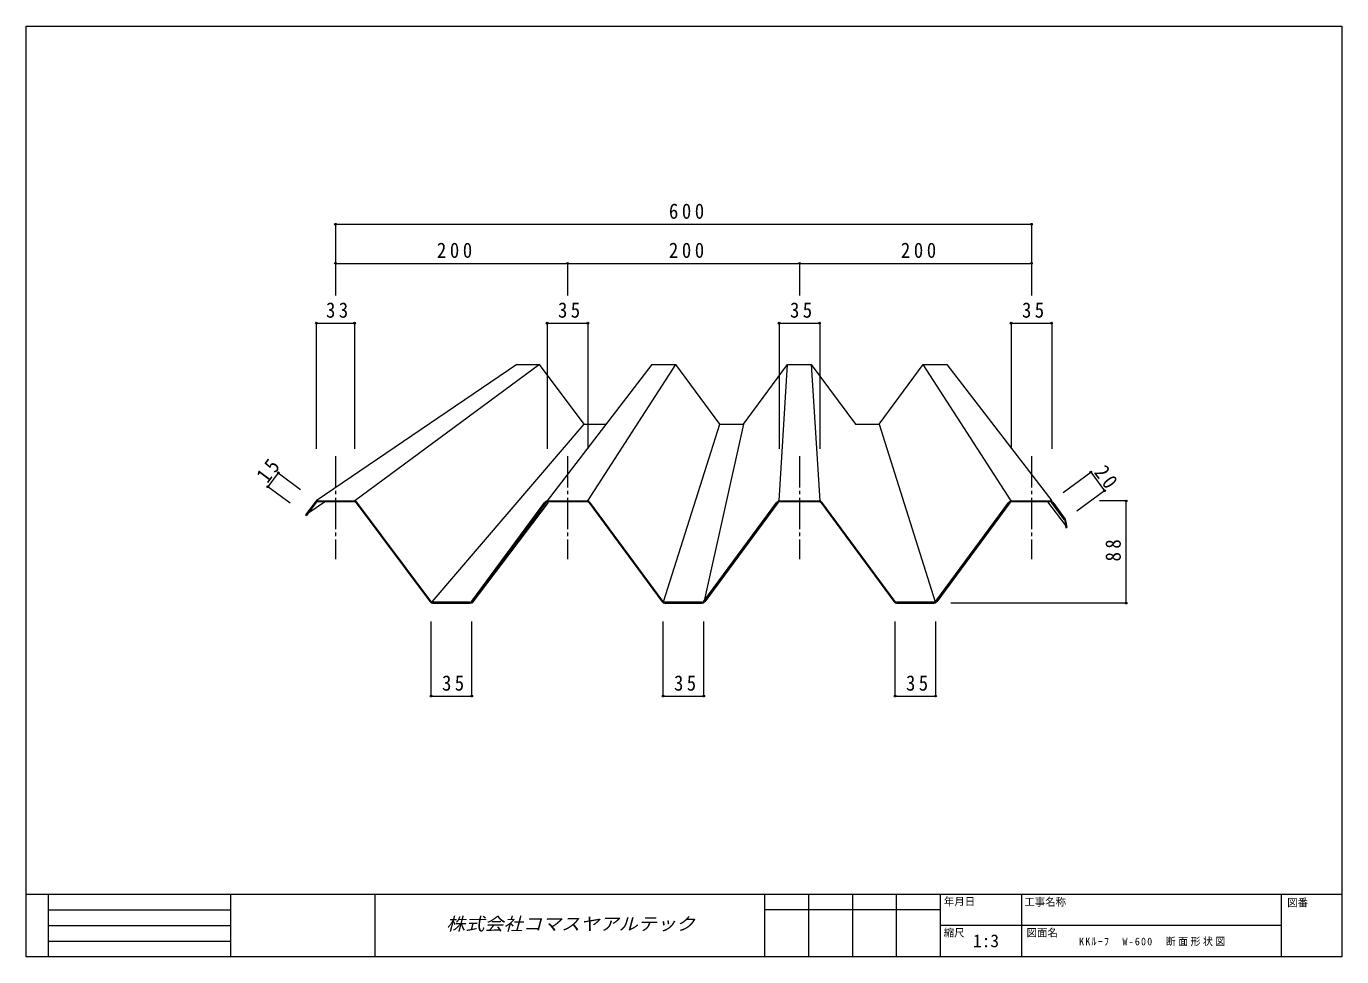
# Model space of a CAD drawing. Units: millimetres at full size, sheet at 1:3. Extents: x -567 to 567, y -401 to 401.
import ezdxf
from ezdxf.enums import TextEntityAlignment as Align

# ---------------------------------------------------------------- set-up
doc = ezdxf.new("R2010")
doc.units = ezdxf.units.MM
doc.header["$LTSCALE"] = 3
doc.header["$PDMODE"] = 32
doc.header["$PDSIZE"] = 1.5
doc.linetypes.add('CHAIN2', pattern=[12, 9, -1, 1, -1])
doc.layers.add('0-0_0', color=4, linetype='Continuous', lineweight=18)
doc.layers.add('0-3_LAYER004', color=7, linetype='Continuous', lineweight=18)
doc.styles.add('HG丸ｺﾞｼｯｸM-PRO', font='')
doc.styles.add('ＭＳ ゴシック', font='')
doc.styles.get('HG丸ｺﾞｼｯｸM-PRO').set_extended_font_data('HG丸ｺﾞｼｯｸM-PRO')
doc.styles.get('ＭＳ ゴシック').set_extended_font_data('MS Gothic')

msp = doc.modelspace()

# ---------------------------------------------------------------- linework, layer by layer
at = {"layer": '0-0_0'}
for p, q in [((-300.5, 230.346), (299.5, 230.346)), ((-300.5, 230.346), (-300.5, 196.631)), ((299.5, 230.346), (299.5, 196.631)), ((-300.5, 196.631), (-100.5, 196.631)), ((-300.5, 196.631), (-300.5, 168.949)), ((-100.5, 196.631), (99.5, 196.631)), ((-100.5, 196.631), (-100.5, 168.949)), ((99.5, 196.631), (299.5, 196.631)), ((99.5, 196.631), (99.5, 168.949)), ((299.5, 196.631), (299.5, 168.949)), ((-317, 145.096), (-284, 145.096)), ((-317, 145.096), (-317, 36.82)), ((-284, 145.096), (-284, 36.82)), ((-118, 145.096), (-118, 36.82)), ((-118, 145.096), (-83, 145.096)), ((-83, 145.096), (-83, 36.82)), ((82, 145.096), (82, 36.82)), ((82, 145.096), (117, 145.096)), ((117, 145.096), (117, 36.82)), ((282, 145.096), (282, 36.82)), ((282, 145.096), (317, 145.096)), ((317, 145.096), (317, 36.82)), ((-349.733, 16.117), (-358.711, 4.1)), ((-349.733, 16.117), (-330.596, 1.819)), ((326.758, -0.946), (350.668, 16.715)), ((350.668, 16.715), (362.55, 0.627)), ((-339.575, -10.198), (-358.711, 4.1)), ((362.55, 0.627), (338.641, -17.033)), ((381.232, -8.153), (358.245, -8.153)), ((381.232, -96.153), (381.232, -8.153)), ((381.232, -96.153), (230.089, -96.153)), ((-218, -176.346), (-218, -112.058)), ((-183, -176.346), (-183, -112.058)), ((-18, -176.346), (-18, -112.058)), ((17, -176.346), (17, -112.058)), ((182, -176.346), (182, -112.058)), ((217, -176.346), (217, -112.058)), ((-218, -176.346), (-183, -176.346)), ((-18, -176.346), (17, -176.346)), ((182, -176.346), (217, -176.346))]:
    msp.add_line(p, q, dxfattribs=at)
at = {"layer": '0-0_0', "color": 7}
for p, q in [((-144.083, 109.517), (-317.25, -8.153)), ((-124.503, 109.517), (-283.75, -8.153)), ((-144.083, 109.517), (-124.503, 109.517)), ((-86.073, 58.083), (-124.503, 109.517)), ((-27.625, 109.517), (-118, -8.153)), ((-83, -8.153), (-7.168, 109.517)), ((-27.625, 109.517), (-7.168, 109.517)), ((30.823, 58.083), (-7.168, 109.517)), ((51.28, 58.083), (89.272, 109.517)), ((82, -8.153), (89.272, 109.517)), ((89.272, 109.517), (109.728, 109.517)), ((109.728, 109.517), (147.72, 58.083)), ((109.728, 109.517), (117, -8.153)), ((168.177, 58.083), (206.168, 109.517)), ((206.168, 109.517), (226.625, 109.517)), ((282, -8.153), (206.168, 109.517)), ((226.625, 109.517), (317, -8.153)), ((-217.012, -94.998), (-86.073, 58.083)), ((-86.073, 58.083), (-67.128, 58.083)), ((-17.65, -95.048), (30.823, 58.083)), ((51.28, 58.083), (17.428, -94.227)), ((30.823, 58.083), (51.28, 58.083)), ((147.72, 58.083), (168.177, 58.083)), ((168.177, 58.083), (216.65, -95.048)), ((-324.156, -18.733), (-310.053, -8.953)), ((-116.982, -9.41), (-183, -96.153)), ((313.403, -8.953), (329.045, -29.72)), ((-391.077, -346.95), (-391.077, -400.95))]:
    msp.add_line(p, q, dxfattribs=at)
at = {"layer": '0-0_0', "linetype": 'CHAIN2'}
for p, q in [((-300.5, 30.568), (-300.5, -58.449)), ((-100.5, 30.568), (-100.5, -58.449)), ((99.5, 30.568), (99.5, -58.449)), ((299.5, 30.568), (299.5, -58.449))]:
    msp.add_line(p, q, dxfattribs=at)
at = {"layer": '0-0_0', "color": 5}
for p, q in [((-317.449, -9.756), (-325.587, -20.649)), ((-315.847, -8.153), (-284.155, -8.153)), ((-284.155, -8.953), (-315.847, -8.953)), ((-282.552, -9.756), (-218.84, -95.029)), ((-218.199, -94.551), (-281.911, -9.278)), ((-182.804, -94.542), (-119.834, -9.29)), ((-119.19, -9.765), (-182.161, -95.017)), ((-117.582, -8.153), (-83.418, -8.153)), ((-83.418, -8.953), (-117.582, -8.953)), ((-81.81, -9.765), (-18.839, -95.017)), ((-18.196, -94.542), (-81.166, -9.29)), ((17.196, -94.542), (80.166, -9.29)), ((80.81, -9.765), (17.839, -95.017)), ((82.418, -8.153), (116.582, -8.153)), ((116.582, -8.953), (82.418, -8.953)), ((118.19, -9.765), (181.161, -95.017)), ((181.804, -94.542), (118.834, -9.29)), ((217.196, -94.542), (280.166, -9.29)), ((280.81, -9.765), (217.839, -95.017)), ((282.418, -8.153), (315.587, -8.153)), ((315.587, -8.953), (282.418, -8.953)), ((327.85, -24.189), (317.196, -9.765)), ((317.839, -9.29), (328.493, -23.713)), ((328.21, -25.027), (329.321, -31.273)), ((328.998, -24.886), (330.109, -31.133)), ((329.321, -31.273), (330.109, -31.133)), ((-184.413, -95.353), (-216.597, -95.353)), ((-216.597, -96.153), (-184.413, -96.153)), ((15.587, -95.353), (-16.587, -95.353)), ((-16.587, -96.153), (15.587, -96.153)), ((215.587, -95.353), (183.413, -95.353)), ((183.413, -96.153), (215.587, -96.153))]:
    msp.add_line(p, q, dxfattribs=at)
msp.add_lwpolyline([(-318.09, -9.278), (-326.228, -20.17), (-325.587, -20.649)], dxfattribs=at)
for centre, radius, start, end in [((-315.847, -10.953), 2.8, 90, 143.23442), ((-315.847, -10.953), 2, 90, 143.23442), ((-284.155, -10.953), 2.8, 36.76558, 90), ((-284.155, -10.953), 2, 36.76558, 90), ((-117.582, -10.953), 2.8, 90, 143.54908), ((-117.582, -10.953), 2, 90, 143.54908), ((-83.418, -10.953), 2.8, 36.45092, 90), ((-83.418, -10.953), 2, 36.45092, 90), ((82.418, -10.953), 2.8, 90, 143.54908), ((82.418, -10.953), 2, 90, 143.54908), ((116.582, -10.953), 2.8, 36.45092, 90), ((116.582, -10.953), 2, 36.45092, 90), ((282.418, -10.953), 2.8, 90, 143.54908), ((282.418, -10.953), 2, 90, 143.54908), ((315.587, -10.953), 2.8, 36.45092, 90), ((315.587, -10.953), 2, 36.45092, 90), ((326.241, -25.377), 2, 10.088, 36.45092), ((326.241, -25.377), 2.8, 10.088, 36.45092), ((-216.597, -93.353), 2.8, 216.76558, 270), ((-216.597, -93.353), 2, 216.76558, 270), ((-184.413, -93.353), 2, 270, 323.54908), ((-184.413, -93.353), 2.8, 270, 323.54908), ((-16.587, -93.353), 2.8, 216.45092, 270), ((-16.587, -93.353), 2, 216.45092, 270), ((15.587, -93.353), 2, 270, 323.54908), ((15.587, -93.353), 2.8, 270, 323.54908), ((183.413, -93.353), 2.8, 216.45092, 270), ((183.413, -93.353), 2, 216.45092, 270), ((215.587, -93.353), 2, 270, 323.54908), ((215.587, -93.353), 2.8, 270, 323.54908)]:
    msp.add_arc(centre, radius, start, end, dxfattribs=at)
at = {"layer": '0-0_0'}
for p in [(-300.5, 230.346), (299.5, 230.346), (-300.5, 196.631), (-100.5, 196.631), (99.5, 196.631), (299.5, 196.631), (-317, 145.096), (-284, 145.096), (-118, 145.096), (-83, 145.096), (82, 145.096), (117, 145.096), (282, 145.096), (317, 145.096), (-349.733, 16.117), (350.668, 16.715), (-358.711, 4.1), (362.55, 0.627), (381.232, -8.153), (381.232, -96.153), (-218, -176.346), (-183, -176.346), (-18, -176.346), (17, -176.346), (182, -176.346), (217, -176.346)]:
    msp.add_point(p, dxfattribs=at)
at = {"layer": '0-3_LAYER004'}
for p, q in [((-567, -346.95), (567, -346.95)), ((-548.1, -346.95), (-548.1, -400.95)), ((-266.54, -346.95), (-266.54, -400.95)), ((69.525, -346.95), (69.525, -400.95)), ((107.325, -346.95), (107.325, -400.95)), ((145.125, -346.95), (145.125, -400.95)), ((182.925, -346.95), (182.925, -400.95)), ((220.725, -346.95), (220.725, -400.95)), ((290.925, -346.95), (290.925, -400.95)), ((514.857, -346.95), (514.857, -400.95)), ((-548.1, -360.45), (-391.077, -360.45)), ((220.725, -360.45), (69.525, -360.45)), ((-548.1, -373.95), (-391.077, -373.95)), ((514.857, -373.95), (220.725, -373.95)), ((-548.1, -387.45), (-391.077, -387.45))]:
    msp.add_line(p, q, dxfattribs=at)
msp.add_lwpolyline([(-567, 400.95), (567, 400.95), (567, -400.95), (-567, -400.95)], close=True, dxfattribs=at)

# ---------------------------------------------------------------- texts
at = {"layer": '0-0_0', "color": 3, "style": 'HG丸ｺﾞｼｯｸM-PRO', "oblique": 15, "width": 1.1}
msp.add_text('株式会社コマスヤアルテック', height=11, dxfattribs=at).set_placement((-205.007, -381.45), align=Align.BOTTOM_LEFT)
at = {"layer": '0-0_0', "color": 7, "attachment_point": 7, "style": 'ＭＳ ゴシック'}
for s, insert, char_height in [('\\T1.38;\\W0.9;600', (-13, 234.846), 13.2), ('\\T1.38;\\W0.9;200', (-213, 201.131), 13.2), ('\\T1.38;\\W0.9;200', (-13, 201.131), 13.2), ('\\T1.38;\\W0.9;200', (187, 201.131), 13.2), ('\\T1.36;\\W0.9;33', (-308.625, 149.596), 13.2), ('\\T1.36;\\W0.9;35', (-108.625, 149.596), 13.2), ('\\T1.36;\\W0.9;35', (91.375, 149.596), 13.2), ('\\T1.36;\\W0.9;35', (291.375, 149.596), 13.2), ('\\T1.36;\\W0.9;35', (-208.625, -171.846), 13.2), ('\\T1.36;\\W0.9;35', (-8.625, -171.846), 13.2), ('\\T1.36;\\W0.9;35', (191.375, -171.846), 13.2), ('\\T1.25;\\W0.95;KKﾙｰﾌ\u3000W-600\u3000断面形状図', (340.641, -391.95), 6.598)]:
    msp.add_mtext(s, dxfattribs=dict(at, insert=insert, char_height=char_height))
at = {"layer": '0-0_0', "color": 7, "char_height": 13.2, "attachment_point": 7, "style": 'ＭＳ ゴシック'}
for s, insert, rotation in [('\\T1.36;\\W0.9;15', (-358.94, 6.3), 53.234), ('\\T1.36;\\W0.9;20', (352.84, 16.299), 306.451), ('\\T1.36;\\W0.9;88', (376.732, -60.278), 90)]:
    msp.add_mtext(s, dxfattribs=dict(at, insert=insert, rotation=rotation))
at = {"layer": '0-3_LAYER004', "style": 'ＭＳ ゴシック'}
for s, height, p in [('年月日', 6.598, (224, -358.65)), ('工事名称', 6.598, (293.4, -359.05)), ('図番', 6.598, (520, -359.55)), ('縮尺', 6.598, (223.9, -385.65)), ('1:3', 11, (249.15, -396.05)), ('図面名', 6.598, (295.3, -385.65))]:
    msp.add_text(s, height=height, dxfattribs=at).set_placement(p, align=Align.BOTTOM_LEFT)

doc.saveas('drawing.dxf')
